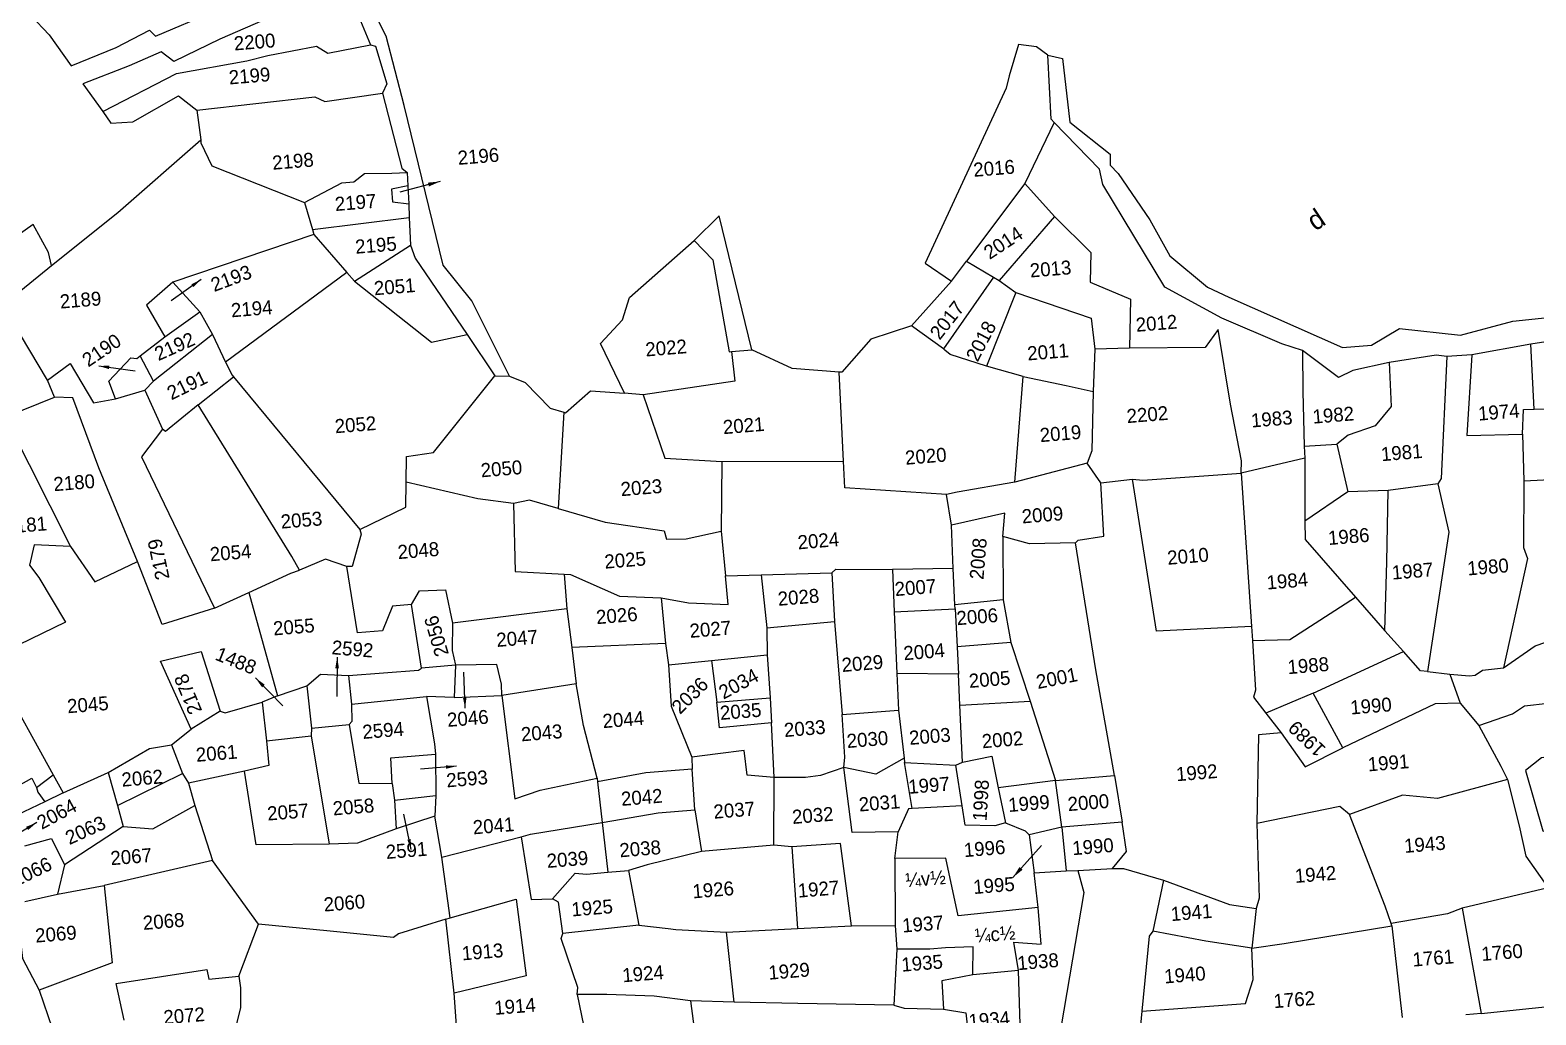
# Model space of a CAD drawing. Header units: metres. Extents: x 277515 to 230369286191, y 2056844 to 115415464409.
# Drawn here: x 230369284739 to 230369285525, y 115415462634 to 115415463148 of the extents above; entities that cross this region are included whole.
import ezdxf

# ---------------------------------------------------------------- set-up
doc = ezdxf.new("R2010")
doc.units = ezdxf.units.M
doc.header["$MEASUREMENT"] = 0
for name, color, linetype in [('POLY_PARCEL', 6, 'Continuous'), ('POLY_ROAD', 30, 'Continuous'), ('SYM_ARROW', 1, 'Continuous'), ('TEXT_MAPIN', 7, 'Continuous'), ('TEXT_MAPOUT', 7, 'Continuous'), ('TEXT_PARCEL', 7, 'Continuous')]:
    doc.layers.add(name, color=color, linetype=linetype)
doc.styles.add('TEXT_MAP', font='', dxfattribs={"height": 1.8})
doc.styles.get('TEXT_MAP').set_extended_font_data('Kruti Dev 050')
doc.dimstyles.get("Standard").update_dxf_attribs({"dimtxt": 0.18, "dimasz": 0.18, "dimexe": 0.18, "dimexo": 0.0625, "dimgap": 0.09, "dimtad": 0, "dimtih": 1, "dimtoh": 1, "dimdec": 4, "dimzin": 0, "dimdsep": 46, "dimtxsty": 'Standard', "dimcen": 0.09, "dimadec": 0, "dimazin": 0, "dimtfac": 1, "dimtdec": 4, "dimtofl": 0, "dimtmove": 0, "dimatfit": 3, "dimfxl": 0, "dimtolj": 1, "dimtzin": 0, "dimarcsym": 0})

# ---------------------------------------------------------------- blocks, each defined once
blk = doc.blocks.new('TEXTARROW')
blk.add_leader([(0.04, -0.01), (8.68, -0.01)], dimstyle='Standard', override={"dimtxt": 2.5, "dimasz": 2.5, "dimexe": 1.25, "dimexo": 0.625, "dimgap": 0.625, "dimtad": 1, "dimtih": 0, "dimtoh": 0, "dimzin": 8, "dimcen": 2.5, "dimtofl": 1})
blk = doc.blocks.new('ee')
at = {"layer": 'POLY_PARCEL'}
for points in [[(330.02, 689.23), (332.18, 686.58), (334.68, 682.35), (340.65, 684.25), (345.12, 686.1), (345.84, 685.27), (353.59, 687.83), (369.57, 692.98)], [(371.12, 688.86), (366.84, 687.41), (365.17, 688.01), (354.07, 684.19), (347.93, 681.81), (346.38, 683.18), (342.14, 681.75), (335.99, 679.9), (338.26, 676.14)], [(338.26, 676.14), (348.11, 680.26), (357.29, 681.15), (360.04, 681.63), (366.42, 682.29), (367.79, 681.27), (373.34, 681.89)], [(338.26, 676.14), (339.16, 674.57), (342.02, 674.51), (348.17, 677.37), (350.37, 675.34)], [(350.37, 675.34), (365.65, 675.82), (366.9, 675.11), (374.39, 675.56)], [(350.37, 675.34), (350.54, 671.47)], [(460.28, 673.45), (458.91, 674.64), (456.61, 675.15), (455.08, 671.2), (454.57, 669.67), (442.34, 648.02), (445.52, 645.47)], [(330.07, 656.9), (339.14, 663.04), (350.54, 671.47)], [(350.54, 671.47), (350.55, 671.11), (351.69, 668.01), (363.2, 662.34)], [(363.2, 662.34), (368.21, 664.49), (369.76, 664.49), (371.25, 665.45), (374.77, 665.21), (376.73, 665.14)], [(460.37, 664.77), (455.94, 657.21)], [(330.07, 656.9), (329.81, 658.63), (328.13, 662.39), (321.39, 658.4), (317.87, 656.01), (318.35, 654.88), (308.03, 647.9)], [(363.2, 662.34), (363.96, 658.79)], [(376.67, 663.39), (374.54, 663.16), (374.54, 661.49), (376.59, 661.07)], [(364.1, 658.15), (345.47, 653.5)], [(363.96, 658.79), (376.53, 659.34)], [(363.96, 658.79), (364.1, 658.15)], [(364.1, 658.15), (367.92, 652.93)], [(323.39, 652.31), (330.07, 656.9)], [(455.94, 657.21), (447.67, 647.86)], [(455.94, 657.21), (459.42, 652.68)], [(368.81, 651.71), (376.41, 655.74)], [(328.34, 642.23), (323.39, 652.31)], [(345.47, 653.5), (341.83, 650.82), (343.85, 646.58)], [(345.47, 653.5), (348.63, 649.39)], [(367.92, 652.93), (351.39, 642.65)], [(367.92, 652.93), (368.81, 651.71)], [(402.32, 634.51), (399.77, 641.14), (402.83, 643.94), (403.98, 646.74), (412.9, 653.37)], [(459.42, 652.68), (451.64, 645.02)], [(459.42, 652.68), (463.72, 647.66), (463.31, 643.85), (468.34, 641.26), (467.68, 634.98)], [(368.81, 651.71), (378.06, 643.06), (382.75, 643.7)], [(343.85, 646.58), (348.63, 649.39)], [(348.63, 649.39), (350, 646.34)], [(340.51, 644.39), (343.85, 646.58)], [(350, 646.34), (341.95, 640.98)], [(350, 646.34), (351.39, 642.65)], [(445.52, 645.47), (447.67, 647.86)], [(447.67, 647.86), (450.96, 645.51)], [(336.87, 639.13), (336.22, 641.45), (339.26, 644.2), (340.04, 644.08), (340.51, 644.39)], [(341.95, 640.98), (340.51, 644.39)], [(445.52, 645.47), (439.92, 640.12)], [(450.96, 645.51), (443.76, 636.84)], [(450.96, 645.51), (451.64, 645.02)], [(451.64, 645.02), (453.66, 643.32)], [(328.34, 642.23), (331.45, 644.14), (334.01, 638.83), (336.87, 639.13)], [(351.39, 642.65), (352.11, 640.92), (352.26, 640.7)], [(453.66, 643.32), (449.12, 634.17)], [(453.66, 643.32), (463.07, 639.23), (463.22, 635.22)], [(329.07, 639.98), (328.34, 642.23)], [(341.95, 640.98), (340.75, 639.9)], [(347.44, 637.48), (352.26, 640.7)], [(352.26, 640.7), (366.9, 619.78)], [(322.83, 638.02), (329.07, 639.98)], [(338.02, 617.98), (334.02, 630.44), (331.39, 639.68), (329.07, 639.98)], [(336.87, 639.13), (340.75, 639.9)], [(340.75, 639.9), (342.61, 634.73)], [(416.53, 638.72), (416.61, 634.89), (404.7, 634.08)], [(430.15, 634.95), (424.11, 635.92), (419.14, 638.72)], [(439.92, 640.12), (434.56, 638.84), (430.49, 634.9), (430.15, 634.95)], [(443.76, 636.84), (439.92, 640.12)], [(322.83, 638.02), (322.89, 637.07), (329.57, 620.61)], [(347.44, 637.48), (342.97, 634.38), (342.61, 634.73)], [(358.72, 615.17), (357.88, 617.02), (347.44, 637.48)], [(373.34, 625.37), (373.65, 628.66), (377.17, 628.9), (385.86, 638.1)], [(387.72, 637.9), (389.7, 636.93), (392.63, 633.37), (394.32, 632.69)], [(449.12, 634.17), (444.59, 636.03), (443.94, 636.68), (443.76, 636.84)], [(342.61, 634.73), (339.63, 631.4), (347.38, 611.18)], [(394.32, 632.69), (394.55, 632.6), (397.99, 635.15), (402.32, 634.51)], [(429.77, 623.48), (430.15, 634.95)], [(463.22, 635.22), (462.57, 629.8)], [(467.68, 634.98), (463.22, 635.22)], [(480.72, 617.73), (480.89, 619.35), (480.08, 626.72), (479.27, 636.44), (477.4, 634.25), (467.68, 634.98)], [(404.7, 634.08), (402.32, 634.51)], [(404.7, 634.08), (406.81, 625.74), (414.1, 624.69)], [(453.74, 632.47), (449.12, 634.17)], [(489.89, 632.85), (489.51, 627.59), (489.11, 620.55)], [(394.32, 632.69), (392.59, 620.37)], [(451.56, 618.95), (453.74, 632.47)], [(453.74, 632.47), (459.17, 630.85), (462.57, 629.8)], [(519.04, 622.89), (519.28, 631.26)], [(462.57, 629.8), (461.76, 622.19), (461.04, 620.65)], [(500.91, 630.43), (500.69, 624.76), (498.42, 622.41), (494.86, 621.52), (493.32, 620.46)], [(508.34, 630.59), (506.36, 614.96), (505.88, 614.31)], [(511.6, 630.51), (510.12, 620.22), (517.25, 619.82)], [(366.9, 619.78), (373.05, 622.16), (373.34, 625.37)], [(386.91, 621.51), (382.38, 622.48), (373.34, 625.37)], [(414.1, 624.69), (413.29, 615.78)], [(414.1, 624.69), (429.77, 623.48)], [(442.62, 618.09), (429.66, 620.03), (429.77, 623.48)], [(329.57, 620.61), (324.92, 621.21), (324.08, 618.64)], [(386.91, 621.51), (386.43, 612.76), (392.67, 611.87)], [(392.59, 620.37), (389.02, 621.75), (386.91, 621.51)], [(517.25, 619.82), (517.66, 622.97), (519.04, 622.89)], [(519.04, 622.89), (526.57, 622.33)], [(329.57, 620.61), (332.31, 615.84), (338.02, 617.98)], [(366.9, 619.78), (367.01, 619.16), (365.52, 615.11), (364.86, 615.17)], [(392.59, 620.37), (398.51, 618.12), (405.97, 616.42), (406.21, 615.29), (408.72, 615.13), (413.29, 615.78)], [(461.04, 620.65), (451.56, 618.95)], [(462.57, 617.98), (461.04, 620.65)], [(489.11, 620.55), (489.03, 619.01)], [(489.11, 620.55), (493.32, 620.46)], [(493.32, 620.46), (494.21, 614.23)], [(517.25, 619.82), (516.93, 613.82)], [(324.08, 618.64), (325.15, 616.99), (328.13, 610.97), (318.7, 607.33), (319.6, 606.26), (319.48, 605.07), (319, 604.53)], [(347.38, 611.18), (340.52, 609.63), (338.02, 617.98)], [(451.56, 618.95), (444.02, 618.3), (442.62, 618.09)], [(442.95, 614.12), (442.62, 618.09)], [(458.68, 610.56), (459.09, 610.85), (462.41, 611.09), (462.57, 617.98)], [(462.57, 617.98), (466.71, 618.14)], [(480.44, 597.95), (468.2, 598.36), (466.71, 618.14)], [(466.71, 618.14), (468, 617.89), (480.72, 617.73)], [(480.72, 617.73), (480.44, 597.95)], [(489.03, 619.01), (480.72, 617.73)], [(489.03, 619.01), (488.4, 610.93)], [(364.86, 615.17), (362.18, 616.3), (358.72, 615.17)], [(413.29, 615.78), (413.37, 609.99)], [(351.98, 612.85), (357.58, 614.88), (358.72, 615.17)], [(372.74, 609.59), (370.28, 609.59), (368.74, 606.51), (365.5, 606.51), (364.86, 615.17)], [(442.7, 608.53), (442.95, 614.12)], [(449.44, 612.1), (449.93, 615.1), (442.95, 614.12)], [(494.21, 614.23), (488.4, 610.93)], [(499.4, 613.99), (494.21, 614.23)], [(497.53, 596.01), (498.51, 604.83), (499.4, 613.99)], [(505.88, 614.31), (499.4, 613.99)], [(505.88, 614.31), (506.77, 607.99), (502.56, 590.34)], [(516.93, 613.82), (516.2, 605.24), (516.61, 603.78), (512.39, 589.99)], [(516.93, 613.82), (521.22, 613.66), (522.52, 612.53)], [(347.38, 611.18), (351.98, 612.85)], [(351.98, 612.85), (354.56, 599.26)], [(392.67, 611.87), (393.48, 611.79), (399.55, 608.47), (404.9, 607.82)], [(392.67, 611.87), (392.67, 607.42)], [(449.44, 612.1), (448.8, 604)], [(458.68, 610.56), (452.77, 610.89), (449.44, 612.1)], [(372.74, 609.59), (373.94, 611.27), (377.27, 611.12), (377.81, 606.77)], [(373.38, 601.31), (372.74, 609.59)], [(404.9, 607.82), (408.35, 606.91), (413.45, 606.27), (413.37, 609.99)], [(413.37, 609.99), (417.99, 609.75)], [(417.99, 609.75), (427.07, 609.26)], [(417.99, 609.75), (418.15, 602.87)], [(427.07, 609.26), (427.63, 609.67), (434.92, 609.02)], [(461.26, 580.24), (459.98, 594.04), (458.68, 610.56)], [(488.4, 610.93), (488.22, 608.56), (494.09, 600.64)], [(404.9, 607.82), (404.98, 601.91)], [(427.07, 609.26), (426.9, 602.95)], [(434.92, 609.02), (434.68, 603.59)], [(442.7, 608.53), (434.92, 609.02)], [(442.56, 603.84), (442.7, 608.53)], [(343.13, 595.89), (339.89, 604.97), (345.24, 605.78), (347.06, 597.92)], [(377.81, 606.77), (377.49, 603.27), (377.76, 601.33)], [(392.67, 607.42), (377.81, 606.77)], [(392.67, 607.42), (392.88, 602.39)], [(512.39, 589.99), (516.69, 592.5), (519.61, 593.23), (520.74, 594.45), (521.55, 595.09), (523.41, 597.52), (525.6, 598.82), (525.93, 607.4)], [(319, 604.53), (324.92, 591.47)], [(442.54, 603.35), (442.56, 603.84)], [(448.8, 604), (442.56, 603.84)], [(448.8, 604), (449.36, 598.42)], [(392.88, 602.39), (393.07, 597.66)], [(404.98, 601.91), (392.88, 602.39)], [(404.98, 601.91), (405.11, 599.14)], [(418.15, 602.87), (417.91, 599.38)], [(418.15, 602.87), (426.9, 602.95)], [(426.9, 602.95), (426.91, 590.93)], [(434.68, 603.59), (434.36, 595.62)], [(434.68, 603.59), (442.54, 603.35)], [(442.54, 603.35), (442.4, 598.41)], [(354.56, 599.26), (354.56, 599.26), (358.44, 600.23)], [(358.44, 600.23), (360.34, 601.59), (363.89, 601.12)], [(358.44, 600.23), (358.61, 594.77)], [(363.89, 601.12), (372.96, 601.07)], [(363.89, 601.12), (363.99, 597.41)], [(372.96, 601.07), (373.38, 601.31)], [(377.76, 601.33), (373.38, 601.31)], [(377.76, 601.33), (377.24, 597.2)], [(383.4, 596.96), (383.48, 598.41), (383.08, 601.01), (377.76, 601.33)], [(480.4, 596.13), (485.23, 595.88), (494.09, 600.64)], [(494.09, 600.64), (497.53, 596.01)], [(347.06, 597.92), (343.13, 595.89)], [(347.06, 597.92), (347.67, 597.64), (352.54, 598.62)], [(354.56, 599.26), (352.54, 598.62)], [(352.54, 598.62), (352.71, 593.59)], [(405.11, 599.14), (405.03, 593.8), (407.14, 587.04)], [(405.11, 599.14), (410.69, 599.25)], [(410.69, 599.25), (417.91, 599.38)], [(410.69, 599.25), (410.94, 593.84)], [(417.91, 599.38), (417.83, 593.84)], [(442.4, 598.41), (442.3, 594.9)], [(449.36, 598.42), (442.4, 598.41)], [(449.36, 598.42), (451.21, 590.68)], [(480.44, 597.95), (480.4, 596.13)], [(340.45, 594.09), (343.13, 595.89)], [(363.99, 597.41), (363.85, 595.21), (363.49, 594.84)], [(363.99, 597.41), (373.73, 597.63)], [(373.73, 597.63), (374.25, 591.45), (374.25, 590.14)], [(377.24, 597.2), (373.73, 597.63)], [(377.24, 597.2), (383.4, 596.96)], [(393.07, 597.66), (383.4, 596.96)], [(383.4, 596.96), (384, 583.57), (387.32, 584.38), (394.78, 585.35)], [(394.78, 585.35), (393.56, 592.24), (393.07, 597.66)], [(480.4, 596.13), (480.28, 589.73), (479.96, 588.84), (481.36, 586.69)], [(499.69, 593.14), (497.53, 596.01)], [(332.02, 591.2), (337.58, 593.85), (340.45, 594.09)], [(340.45, 594.09), (341.55, 590.3)], [(358.61, 594.77), (358.49, 593.76)], [(358.61, 594.77), (363.49, 594.84)], [(363.49, 594.84), (364.1, 587.19), (368.38, 586.83)], [(434.36, 595.62), (434.2, 590.93)], [(442.3, 594.9), (434.36, 595.62)], [(442.14, 590.93), (442.3, 594.9)], [(317.36, 592.23), (318.39, 592.23), (319.59, 590.09), (322.16, 591.29), (322.67, 590.01)], [(352.71, 593.59), (352.75, 590.41), (349.54, 589.94)], [(352.71, 593.59), (358.49, 593.76)], [(358.49, 593.76), (359.64, 579.67)], [(417.75, 590.6), (411.03, 590.52), (410.94, 593.84)], [(410.94, 593.84), (417.83, 593.84)], [(417.83, 593.84), (417.75, 590.6)], [(487.66, 588.76), (499.69, 593.14)], [(502.56, 590.34), (501.67, 590.5), (499.69, 593.14)], [(322.67, 590.01), (324.92, 591.47)], [(324.92, 591.47), (326.01, 589.07)], [(326.01, 589.07), (332.02, 591.2)], [(332.02, 591.2), (332.85, 586.86)], [(332.85, 586.86), (341.55, 590.3)], [(341.55, 590.3), (342.21, 588.98)], [(368.38, 586.83), (368.49, 590.11), (374.25, 590.14)], [(374.25, 590.14), (373.89, 584.8)], [(417.51, 583.56), (417.75, 590.6)], [(426.58, 584.13), (426.83, 585.42), (426.91, 590.93)], [(426.91, 590.93), (434.2, 590.93)], [(434.2, 590.93), (434.42, 584.69)], [(441.9, 583.56), (442.14, 590.93)], [(442.14, 590.93), (451.21, 590.68)], [(451.21, 590.68), (453.64, 580.24)], [(502.56, 590.34), (505.4, 589.73)], [(323.57, 588.12), (319.85, 586.67), (318.9, 585.73)], [(322.67, 590.01), (322.76, 589.41), (323.57, 588.12)], [(326.01, 589.07), (323.57, 588.12)], [(349.54, 589.94), (342.21, 588.98)], [(342.21, 588.98), (342.81, 586.06)], [(359.64, 579.67), (350.25, 580.34), (349.54, 589.94)], [(487.66, 588.76), (481.36, 586.69)], [(490.9, 581.39), (487.66, 588.76)], [(505.4, 589.73), (507.94, 589.34), (508.67, 589.34), (509.64, 589.91), (512.39, 589.99)], [(505.4, 589.73), (506.45, 585.92)], [(332.85, 586.86), (333.39, 584.1)], [(368.38, 586.83), (368.53, 584.64)], [(407.14, 587.04), (407.09, 585.52)], [(417.51, 583.56), (414.1, 584.13), (413.94, 587.36), (410.54, 587.2), (407.14, 587.04)], [(481.36, 586.69), (483.12, 583.98)], [(333.39, 584.1), (337.15, 583.5), (342.81, 586.06)], [(342.81, 586.06), (344.51, 578.79)], [(368.53, 584.64), (368.42, 580.96)], [(368.53, 584.64), (373.89, 584.8)], [(373.89, 584.8), (373.53, 582.17)], [(394.78, 585.35), (394.79, 584.87)], [(407.09, 585.52), (401.1, 585.52), (394.79, 584.87)], [(394.79, 584.87), (394.97, 579.6)], [(407.01, 580.25), (407.09, 585.52)], [(434.42, 584.69), (430.63, 582.91), (426.58, 584.13)], [(434.42, 584.69), (434.44, 584.13)], [(506.45, 585.92), (503.21, 586.08), (490.9, 581.39)], [(506.45, 585.92), (508.59, 582.86)], [(508.59, 582.86), (513.04, 584), (514.66, 584.89), (517.74, 584.97)], [(320.53, 582.65), (324.05, 583.33), (325.42, 579.82)], [(333.39, 584.1), (325.42, 579.82)], [(416.78, 574.89), (417.51, 583.56)], [(426.58, 584.13), (423.5, 583.32), (421.56, 583.23), (417.51, 583.56)], [(432.9, 575.3), (426.99, 575.7), (426.58, 584.13)], [(434.44, 584.13), (441, 583.23)], [(434.93, 578.12), (434.44, 584.13)], [(441, 583.23), (441.9, 583.56)], [(441.39, 577.97), (441, 583.23)], [(441.9, 583.56), (445.7, 584.04), (446.19, 579.91)], [(483.12, 583.98), (480.18, 583.98), (479.04, 572.6)], [(483.12, 583.98), (485.87, 579.36), (490.9, 581.39)], [(508.59, 582.86), (511, 577.39), (511.73, 575.61)], [(368.42, 580.96), (363.32, 579.5), (359.64, 579.67)], [(373.53, 582.17), (368.42, 580.96)], [(374.01, 576.83), (373.53, 582.17)], [(325.42, 579.82), (324.22, 576.13)], [(344.51, 578.79), (330.3, 576.74)], [(349.74, 570.15), (344.51, 578.79)], [(374.01, 576.83), (384.38, 578.61)], [(384.38, 578.61), (385.62, 578.87), (394.97, 579.6)], [(384.38, 578.61), (385.03, 570.43), (387.79, 570.33)], [(394.97, 579.6), (402.23, 580.25), (407.01, 580.25)], [(394.97, 579.6), (395.18, 573.17)], [(407.01, 580.25), (407.41, 574.83)], [(453.64, 580.24), (446.19, 579.91)], [(446.19, 579.91), (446.76, 575.3)], [(453.97, 574.16), (453.64, 580.24)], [(453.64, 580.24), (461.26, 580.24)], [(461.26, 580.24), (461.75, 574.16)], [(522.51, 579.17), (521.55, 578.35), (516.29, 578.02), (514.1, 576.57), (515.72, 568.63), (517.18, 567.98), (518.15, 567.82), (522.2, 566.12)], [(330.3, 576.74), (330.55, 566.72), (320.88, 563.98), (320.88, 563.98)], [(324.22, 576.13), (330.3, 576.74)], [(374.43, 568.93), (374.01, 576.83)], [(434.93, 578.12), (434.44, 578.13), (432.9, 575.3)], [(441.39, 577.97), (434.93, 578.12)], [(446.76, 575.3), (445.38, 575.06), (441.57, 575.46), (441.39, 577.97)], [(319.94, 575.49), (324.22, 576.13)], [(407.41, 574.83), (400.3, 573.7), (397.82, 573.16)], [(416.78, 574.89), (407.41, 574.83)], [(419.05, 574.49), (416.78, 574.89)], [(432.17, 571.9), (432.9, 575.3)], [(446.76, 575.3), (449.19, 574.08), (449.67, 573.52)], [(511.73, 575.61), (502.5, 573.91), (498.04, 574.72), (491.03, 572.76)], [(511.73, 575.61), (512.71, 569.53), (513.27, 565.57), (515.79, 561.27)], [(318.88, 574.22), (319.07, 568.21), (320.88, 563.98)], [(387.79, 570.33), (387.79, 570.33), (390.97, 573.38), (392.41, 573.14)], [(392.41, 573.14), (395.18, 573.17)], [(395.18, 573.17), (397.82, 573.16)], [(397.82, 573.16), (398.59, 566.04)], [(419.05, 574.49), (418.94, 563.94)], [(425.91, 563.7), (425.37, 574.41), (419.05, 574.49)], [(453.97, 574.16), (449.67, 573.52)], [(449.67, 573.52), (449.92, 568.58)], [(453.97, 574.16), (454.05, 568.5)], [(461.75, 574.16), (453.97, 574.16)], [(460.05, 568.33), (461.99, 570.36), (461.75, 574.16)], [(479.04, 572.6), (478.56, 562.96), (478.07, 561.67)], [(491.03, 572.76), (489.9, 573.89), (479.04, 572.6)], [(495.25, 558.33), (494.68, 560.61), (491.03, 572.76)], [(374.43, 568.93), (383.09, 570.67), (383.57, 560.71), (374.17, 559.25)], [(432.17, 571.9), (431.5, 563.29)], [(450.08, 564.12), (439.71, 563.88), (438.74, 571.41), (432.17, 571.9)], [(346.65, 563.68), (349.74, 570.15)], [(373.85, 568.81), (367.61, 567.43), (366.96, 567.03), (358.86, 568.49), (349.74, 570.15)], [(373.85, 568.81), (374.43, 568.93)], [(374.17, 559.25), (373.85, 568.81)], [(388.51, 569.81), (387.79, 570.33)], [(388.73, 565.74), (388.51, 569.81)], [(450.08, 564.12), (449.92, 568.58)], [(449.92, 568.58), (454.05, 568.5)], [(455.57, 568.45), (456.11, 565.55), (450.14, 542.19)], [(454.05, 568.5), (455.57, 568.45)], [(455.57, 568.45), (460.05, 568.33)], [(460.05, 568.33), (461.46, 568.22), (466.48, 566.28)], [(331.49, 559.23), (330.81, 564.02), (342.63, 564.88), (342.8, 563.59), (346.65, 563.68)], [(389.92, 557.78), (390.08, 558.67), (388.49, 565.11), (388.73, 565.74)], [(398.59, 566.04), (388.73, 565.74)], [(398.59, 566.04), (402.31, 565.31), (403.29, 565.07), (409.78, 564.19)], [(466.48, 566.28), (464.54, 559.88)], [(466.48, 566.28), (474.67, 562.47), (478.07, 561.67)], [(320.88, 563.98), (322.56, 557.28)], [(346.65, 563.68), (346.74, 562.14), (346.57, 559.65), (345.28, 555.89)], [(410.03, 555.12), (409.78, 564.19)], [(409.78, 564.19), (418.94, 563.94)], [(418.94, 563.94), (425.91, 563.7)], [(425.91, 563.7), (431.5, 563.29)], [(431.5, 563.29), (431.5, 560.22)], [(446.88, 556.23), (446.6, 559.91), (450.08, 559.34), (450.08, 564.12)], [(478.07, 561.67), (477.1, 556.64)], [(515.79, 561.27), (504.52, 559.57)], [(374.13, 552.53), (374.09, 553.26), (374.17, 559.25)], [(431.5, 560.22), (430.52, 553.09)], [(440.97, 556.14), (441.3, 559.73), (437.74, 559.89), (435.71, 559.89), (431.5, 560.22)], [(464.54, 559.88), (464.05, 559.24), (462.31, 549.69)], [(477.1, 556.64), (471.26, 558.02), (464.54, 559.88)], [(504.52, 559.57), (502.58, 559.01), (495.25, 558.33)], [(504.52, 559.57), (505.88, 545.85)], [(389.92, 557.78), (391.98, 541.33)], [(404.43, 555.76), (399.8, 556.73), (393.73, 557.46), (389.92, 557.78)], [(477.1, 556.64), (481.31, 556.89), (495.33, 558.02)], [(495.33, 558.02), (495.25, 558.33)], [(495.33, 558.02), (495.67, 546.17)], [(404.43, 555.76), (405.09, 542.27)], [(410.03, 555.12), (404.43, 555.76)], [(430.52, 553.09), (418.21, 554.31), (410.03, 555.12)], [(440.97, 556.14), (436.95, 555.71), (436.86, 552.03)], [(446.88, 556.23), (440.97, 556.14)], [(450.14, 542.19), (446.2, 542.36), (446.88, 556.23)], [(462.31, 549.69), (475.72, 549.6), (476.94, 552.6), (477.1, 556.64)], [(430.52, 553.09), (431.82, 552.6), (436.86, 552.03)], [(436.86, 552.03), (439.69, 551.35), (439.86, 545.53)], [(462.31, 549.69), (461.18, 543.44)], [(505.88, 545.85), (503.88, 545.82)], [(505.88, 545.85), (515.38, 546.07)]]:
    blk.add_lwpolyline(points, dxfattribs=at)
at = {"layer": 'POLY_ROAD'}
for points in [[(387.72, 637.9), (383.68, 647.95), (380.36, 652.83), (377.04, 673.77), (375.46, 682.87), (368.72, 699.35), (363.53, 711.07), (360.94, 720.61), (353.04, 748.86), (349.92, 758.77), (348.26, 766.75), (343.8, 783.96), (340.58, 796.67), (340.78, 800.92), (338.71, 821.55), (325.43, 837.31), (315.24, 864.15), (304.76, 873.58), (292.83, 884.88), (282.23, 920.08), (263.84, 941.31), (259.27, 953.65), (259.27, 953.65)], [(371.12, 688.86), (373.34, 681.89)], [(373.34, 681.89), (373.97, 681.68), (375.03, 676.72), (374.39, 675.56)], [(374.39, 675.56), (376.08, 665.74), (376.73, 665.14)], [(460.37, 664.77), (460.03, 665.19), (460.28, 673.45)], [(460.28, 673.45), (462.12, 672.87), (462.37, 664.61), (467.21, 660.1), (467.13, 658.68), (468.05, 657.51), (471.64, 651.25), (473.81, 646.41), (478.32, 641.99), (480.99, 640.48), (495.06, 632.84), (498.82, 632.84), (502.58, 634.68), (510.34, 633.17), (517.19, 634.43), (525.04, 634.59)], [(376.73, 665.14), (376.67, 663.39)], [(489.89, 632.85), (487.3, 633.93), (479.87, 637.85), (472.85, 642.44), (465.96, 656.26), (465.71, 658.26), (460.37, 664.77)], [(376.67, 663.39), (376.59, 661.07)], [(376.59, 661.07), (376.53, 659.34)], [(376.53, 659.34), (376.41, 655.74)], [(419.14, 638.72), (416.34, 656.3), (412.9, 653.37)], [(376.41, 655.74), (376.84, 654.05), (382.75, 643.7)], [(412.9, 653.37), (415.06, 650.69), (416.21, 638.72), (416.53, 638.72)], [(382.75, 643.7), (385.86, 638.1)], [(416.53, 638.72), (419.14, 638.72)], [(385.86, 638.1), (387.72, 637.9)], [(500.91, 630.43), (496.15, 629.76), (494.23, 629.01), (489.89, 632.85)], [(508.34, 630.59), (507.01, 630.84), (500.91, 630.43)], [(519.28, 631.26), (511.6, 630.51)], [(544.29, 626.47), (543.88, 627.55), (538.87, 629.39), (533.69, 629.64), (532.52, 631.23), (527.67, 631.89), (519.28, 631.26)], [(511.6, 630.51), (508.34, 630.59)]]:
    blk.add_lwpolyline(points, dxfattribs=at)
at = {"layer": 'SYM_ARROW'}
for p, xscale, yscale, zscale, rotation in [((380.88, 663.62), 0.6207096851140921, 0.6207096851140921, 0.6207096851140921, 190.0924270089921), ((349.14, 653.54), 0.5460875981287362, 0.5460875981287362, 0.5460875981287362, 210.6774350036423), ((335.05, 643.52), 0.5460875981287362, 0.5460875981287362, 0.5460875981287362, 347.6670738930268), ((362.66, 603.64), 0.5861015534167319, 0.5861015534167319, 0.5861015534167319, 264.8028605570702), ((351.92, 601.83), 0.5861015534167319, 0.5861015534167319, 0.5861015534167319, 309.7881192529044), ((378.54, 595.68), 0.5392451128288059, 0.5392451128288059, 0.5392451128288059, 87.46831638365691), ((376.84, 588.35), 0.5392451128288059, 0.5392451128288059, 0.5392451128288059, 180), ((322.35, 585.53), 0.5861015534167319, 0.5861015534167319, 0.5861015534167319, 206.4813444646094), ((370.13, 578.1), 0.5392451128288059, 0.5392451128288059, 0.5392451128288059, 97.12870311829658), ((447.1, 568.19), 0.642184018046331, 0.642184018046331, 0.642184018046331, 43.43707575907458)]:
    blk.add_blockref('TEXTARROW', p, dxfattribs=dict(at, xscale=xscale, yscale=yscale, zscale=zscale, rotation=rotation))
at = {"layer": 'TEXT_MAPIN', "style": 'TEXT_MAP'}
for s, p in [('¼v½', (433.3, 568.09)), ('¼c½', (441.66, 560.24))]:
    blk.add_text(s, height=1.8, dxfattribs=at).set_placement(p)
at = {"layer": 'TEXT_MAPOUT', "style": 'TEXT_MAP'}
blk.add_text('d', height=2.5, rotation=29.0532, dxfattribs=at).set_placement((492.77, 648))
at = {"layer": 'TEXT_PARCEL', "style": 'TEXT_MAP'}
for s, p in [('2200', (355.82, 682.6)), ('2199', (354.81, 678.29)), ('2198', (359.5, 666.88)), ('2196', (383.37, 665.56)), ('2197', (367.11, 660.92)), ('2016', (449.49, 658.61)), ('2195', (369.27, 655.22)), ('2189', (330.75, 651.28)), ('2051', (371.24, 649.69)), ('2194', (352.65, 648.36)), ('2013', (455.69, 645.09)), ('2022', (405.47, 638.98)), ('2012', (468.73, 637)), ('2011', (454.49, 634.46)), ('2052', (364.76, 632.38)), ('2180', (328.01, 627.89)), ('2021', (414.62, 628.19)), ('2050', (383.05, 625.19)), ('2202', (466.6, 625.37)), ('2019', (455.24, 623.84)), ('1983', (482.53, 623.5)), ('1982', (490.48, 623.35)), ('2181', (321.41, 622.95)), ('2023', (400.83, 621.3)), ('2020', (437.7, 622.35)), ('1974', (511.77, 622)), ('2053', (356.82, 620.7)), ('1981', (498.87, 617.81)), ('2054', (347.37, 617.25)), ('2048', (371.52, 615.56)), ('2009', (452.07, 613.59)), ('2025', (397.98, 612.16)), ('2024', (423.01, 612.61)), ('2055', (354.72, 607.06)), ('2010', (470.33, 606.75)), ('1986', (491.19, 607.6)), ('2026', (396.33, 605.12)), ('2028', (419.86, 605.57)), ('2007', (434.99, 605.59)), ('2047', (383.28, 603.24)), ('2027', (408.2, 602.38)), ('1984', (482.83, 602.53)), ('1987', (499.02, 602.49)), ('1980', (508.76, 602.23)), ('2006', (442.62, 601.2)), ('2045', (327.44, 599.23)), ('2029', (427.38, 596.4)), ('2004', (435.43, 597.26)), ('2594', (365.1, 592.83)), ('2046', (376.11, 593.49)), ('2005', (443.55, 593.02)), ('2061', (343.47, 591.64)), ('2043', (385.45, 590.86)), ('2044', (396.07, 591.7)), ('2035', (411.24, 591.52)), ('1988', (484.63, 591.44)), ('2062', (333.66, 589.23)), ('2033', (419.29, 588.65)), ('2030', (427.23, 586.58)), ('2003', (435.28, 586.33)), ('2593', (375.38, 585.73)), ('2002', (444.58, 585.13)), ('1990', (492.27, 585.6)), ('2057', (352.02, 583.35)), ('2058', (360.49, 583.32)), ('2042', (397.63, 581.52)), ('2067', (331.41, 579.26)), ('2041', (378.29, 579.42)), ('2037', (409.37, 578.9)), ('1997', (434.65, 580.05)), ('1992', (469.19, 578.86)), ('2591', (366.85, 577.17)), ('2032', (419.41, 577.4)), ('2031', (428.11, 578.3)), ('1999', (447.3, 576.67)), ('1991', (493.92, 578.11)), ('2038', (396.88, 574.93)), ('2000', (454.95, 576.16)), ('2039', (387.43, 574.33)), ('2060', (358.32, 571.07)), ('1996', (441.13, 571.34)), ('2069', (320.93, 570.11)), ('2068', (334.9, 570.61)), ('1926', (405.83, 568.89)), ('1990', (455.07, 570.45)), ('1925', (390.09, 567.84)), ('1927', (419.37, 567.88)), ('1943', (497.73, 567.26)), ('1995', (441.95, 566.5)), ('1913', (375.55, 563.35)), ('1942', (483.38, 564.55)), ('1937', (432.41, 562.3)), ('1941', (467.04, 560.95)), ('2072', (336.55, 558.27)), ('1924', (395.94, 558.85)), ('1929', (414.73, 557.65)), ('1935', (431.9, 557.28)), ('1914', (379.15, 556.01)), ('1938', (446.81, 556.26)), ('1940', (465.54, 553.01)), ('1761', (497.62, 552.57)), ('1760', (506.52, 552.57)), ('1934', (439.93, 549.32)), ('1762', (479.33, 548.69))]:
    blk.add_text(s, height=1.8, dxfattribs=at).set_placement(p)
for s, rotation, p in [('2193', 15.773, (350.67, 651.79)), ('2014', 28.5981, (450.64, 647.77)), ('2190', 29.3451, (333.71, 643.41)), ('2192', 19.2808, (342.79, 643.5)), ('2017', 47.0307, (443.37, 637.92)), ('2191', 21.0276, (344.04, 638.33)), ('2018', 57.711, (448.01, 634.71)), ('2179', 97.3898, (341.96, 615.5)), ('2008', 80.5329, (446.48, 606.74)), ('2056', 101.8946, (377.05, 602.83)), ('1488', 333.4467, (346.82, 604.62)), ('2592', 350.5425, (361.92, 604.06)), ('2178', 107.7532, (344.77, 598.14)), ('2036', 40.0864, (406.09, 592.58)), ('2034', 23.4878, (411.84, 594.09)), ('2001', 6.6101, (452.32, 592.16)), ('2064', 23.6185, (322.88, 584.52)), ('2063', 19.8943, (326.28, 582.28)), ('1989', 131.6482, (488.81, 581.55)), ('2066', 21.2405, (318.98, 577.46)), ('1998', 81.8658, (444.35, 575.69))]:
    blk.add_text(s, height=1.8, rotation=rotation, dxfattribs=at).set_placement(p)

msp = doc.modelspace()

# ---------------------------------------------------------------- block references
at = {"xscale": 4.047619041060081, "yscale": 4.047619041060081, "zscale": 4.047619041060081, "rotation": 4.671275557260417}
msp.add_blockref('ee', (230369283635.66, 115415460266.15), dxfattribs=at)

doc.saveas('drawing.dxf')
